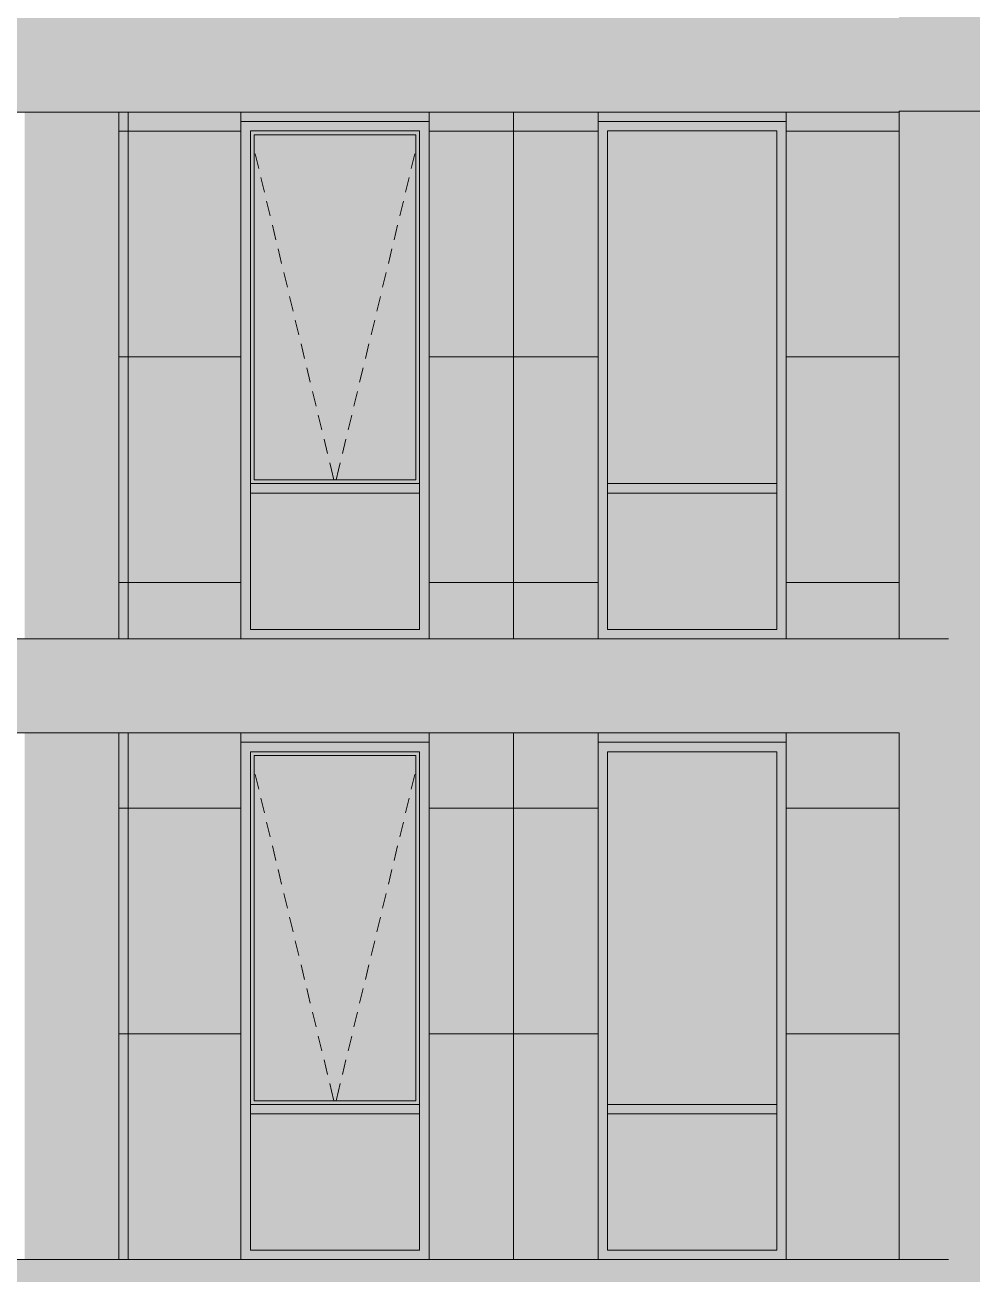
# Model space of a CAD drawing. Header units: millimetres. Extents: x 1499747 to 4230374, y -28481 to 441852.
# Drawn here: x 4146314 to 4151350, y 393752 to 400392 of the extents above; entities that cross this region are included whole.
import ezdxf

# ---------------------------------------------------------------- set-up
doc = ezdxf.new("R2010")
doc.units = ezdxf.units.MM
doc.header["$MEASUREMENT"] = 0
doc.layers.add('Чертеж и Рисунок', color=7, linetype='Continuous')

msp = doc.modelspace()

# ---------------------------------------------------------------- hatches: boundary and pattern name
at = {"layer": 'Чертеж и Рисунок', "linetype": 'Continuous', "lineweight": 0, "true_color": 0xbc9a89}
for points in [[(4150962.66994, 407478.46295), (4150962.66994, 399933.01142), (4151462.6707, 399933.01142), (4151462.6707, 407478.46295)], [(4136962.74855, 399933.01142), (4136962.74855, 399928.41141), (4150962.66994, 399928.41141), (4150962.66994, 400428.41218), (4137462.74931, 400428.41218), (4137462.74931, 399933.01142)]]:
    msp.add_hatch(color=33, dxfattribs=at).paths.add_polyline_path(points)
at = {"layer": 'Чертеж и Рисунок', "linetype": 'Continuous', "lineweight": 0, "true_color": 0xffffff}
for points in [[(4146312.76283, 397128.40713), (4146812.7636, 397128.40713), (4146812.7636, 399928.41141), (4146312.76283, 399928.41141)], [(4146812.7636, 399928.41141), (4146812.7636, 397128.40713), (4147462.76459, 397128.40713), (4147462.76459, 399878.41134), (4148462.76612, 399878.41134), (4148462.76612, 397128.40713), (4149362.66749, 397128.40713), (4149362.66749, 399878.41134), (4150362.66902, 399878.41134), (4150362.66902, 397128.40713), (4150962.66994, 397128.40713), (4150962.66994, 399928.41141)], [(4150962.66994, 399933.01142), (4150962.66994, 373528.37108), (4151462.6707, 373528.37108), (4151462.6707, 399933.01142)], [(4136962.74855, 397128.40713), (4136962.74855, 396628.40637), (4150962.66994, 396628.40637), (4150962.66994, 397128.40713)], [(4146312.76283, 393828.40209), (4146812.7636, 393828.40209), (4146812.7636, 396628.40637), (4146312.76283, 396628.40637)], [(4146812.7636, 396628.40637), (4146812.7636, 393828.40209), (4147462.76459, 393828.40209), (4147462.76459, 396578.40629), (4148462.76612, 396578.40629), (4148462.76612, 393828.40209), (4149362.66749, 393828.40209), (4149362.66749, 396578.40629), (4150362.66902, 396578.40629), (4150362.66902, 393828.40209), (4150962.66994, 393828.40209), (4150962.66994, 396628.40637)], [(4136962.74855, 393828.40209), (4136962.74855, 393328.40133), (4150962.66994, 393328.40133), (4150962.66994, 393828.40209)]]:
    msp.add_hatch(color=7, dxfattribs=at).paths.add_polyline_path(points)
at = {"layer": 'Чертеж и Рисунок', "linetype": 'Continuous', "lineweight": 0, "true_color": 0x2e2e2e}
for points in [[(4147462.76459, 399528.4108), (4147512.76467, 399528.4108), (4147512.76467, 399828.41126), (4147462.76459, 399878.41134)], [(4147962.76536, 399878.41134), (4147462.76459, 399878.41134), (4147512.76467, 399828.41126), (4147962.76536, 399828.41126)], [(4147962.76536, 399878.41134), (4147962.76536, 399828.41126), (4148412.76604, 399828.41126), (4148462.76612, 399878.41134)], [(4148462.76612, 399528.4108), (4148462.76612, 399878.41134), (4148412.76604, 399828.41126), (4148412.76604, 399528.4108)], [(4149862.66826, 399878.41134), (4149362.66749, 399878.41134), (4149412.66757, 399828.41126), (4149862.66826, 399828.41126)], [(4149362.66749, 399528.4108), (4149412.66757, 399528.4108), (4149412.66757, 399828.41126), (4149362.66749, 399878.41134)], [(4149862.66826, 399878.41134), (4149862.66826, 399828.41126), (4150312.66895, 399828.41126), (4150362.66902, 399878.41134)], [(4150362.66902, 399528.4108), (4150362.66902, 399878.41134), (4150312.66895, 399828.41126), (4150312.66895, 399528.4108)], [(4147462.76459, 398128.40866), (4147512.76467, 398128.40866), (4147512.76467, 399528.4108), (4147462.76459, 399528.4108)], [(4148462.76612, 398128.40866), (4148462.76612, 399528.4108), (4148412.76604, 399528.4108), (4148412.76604, 398128.40866)], [(4149362.66749, 398128.40866), (4149412.66757, 398128.40866), (4149412.66757, 399528.4108), (4149362.66749, 399528.4108)], [(4150362.66902, 398128.40866), (4150362.66902, 399528.4108), (4150312.66895, 399528.4108), (4150312.66895, 398128.40866)], [(4147462.76459, 397928.40836), (4147512.76467, 397928.40836), (4147512.76467, 398128.40866), (4147462.76459, 398128.40866)], [(4148462.76612, 397928.40836), (4148462.76612, 398128.40866), (4148412.76604, 398128.40866), (4148412.76604, 397928.40836)], [(4149362.66749, 397928.40836), (4149412.66757, 397928.40836), (4149412.66757, 398128.40866), (4149362.66749, 398128.40866)], [(4150362.66902, 397928.40836), (4150362.66902, 398128.40866), (4150312.66895, 398128.40866), (4150312.66895, 397928.40836)], [(4147462.76459, 397928.40836), (4147462.76459, 397128.40713), (4147512.76467, 397178.40721), (4147512.76467, 397928.40836)], [(4147512.76467, 397953.40839), (4147512.76467, 397903.40832), (4147962.76536, 397903.40832), (4147962.76536, 397953.40839)], [(4147962.76536, 397953.40839), (4147962.76536, 397903.40832), (4148412.76604, 397903.40832), (4148412.76604, 397953.40839)], [(4148462.76612, 397928.40836), (4148412.76604, 397928.40836), (4148412.76604, 397178.40721), (4148462.76612, 397128.40713)], [(4149362.66749, 397928.40836), (4149362.66749, 397128.40713), (4149412.66757, 397178.40721), (4149412.66757, 397928.40836)], [(4149412.66757, 397903.40832), (4149862.66826, 397903.40832), (4149862.66826, 397953.40839), (4149412.66757, 397953.40839)], [(4149862.66826, 397953.40839), (4149862.66826, 397903.40832), (4150312.66895, 397903.40832), (4150312.66895, 397953.40839)], [(4150362.66902, 397928.40836), (4150312.66895, 397928.40836), (4150312.66895, 397178.40721), (4150362.66902, 397128.40713)], [(4147462.76459, 397128.40713), (4147962.76536, 397128.40713), (4147962.76536, 397178.40721), (4147512.76467, 397178.40721)], [(4147962.76536, 397128.40713), (4148462.76612, 397128.40713), (4148412.76604, 397178.40721), (4147962.76536, 397178.40721)], [(4149862.66826, 397128.40713), (4149862.66826, 397178.40721), (4149412.66757, 397178.40721), (4149362.66749, 397128.40713)], [(4149862.66826, 397128.40713), (4150362.66902, 397128.40713), (4150312.66895, 397178.40721), (4149862.66826, 397178.40721)], [(4147462.76459, 396228.40576), (4147512.76467, 396228.40576), (4147512.76467, 396528.40622), (4147462.76459, 396578.40629)], [(4147962.76536, 396578.40629), (4147462.76459, 396578.40629), (4147512.76467, 396528.40622), (4147962.76536, 396528.40622)], [(4147962.76536, 396578.40629), (4147962.76536, 396528.40622), (4148412.76604, 396528.40622), (4148462.76612, 396578.40629)], [(4148462.76612, 396228.40576), (4148462.76612, 396578.40629), (4148412.76604, 396528.40622), (4148412.76604, 396228.40576)], [(4149862.66826, 396578.40629), (4149362.66749, 396578.40629), (4149412.66757, 396528.40622), (4149862.66826, 396528.40622)], [(4149362.66749, 396228.40576), (4149412.66757, 396228.40576), (4149412.66757, 396528.40622), (4149362.66749, 396578.40629)], [(4149862.66826, 396578.40629), (4149862.66826, 396528.40622), (4150312.66895, 396528.40622), (4150362.66902, 396578.40629)], [(4150362.66902, 396228.40576), (4150362.66902, 396578.40629), (4150312.66895, 396528.40622), (4150312.66895, 396228.40576)], [(4147462.76459, 394828.40362), (4147512.76467, 394828.40362), (4147512.76467, 396228.40576), (4147462.76459, 396228.40576)], [(4148462.76612, 394828.40362), (4148462.76612, 396228.40576), (4148412.76604, 396228.40576), (4148412.76604, 394828.40362)], [(4149362.66749, 394828.40362), (4149412.66757, 394828.40362), (4149412.66757, 396228.40576), (4149362.66749, 396228.40576)], [(4150362.66902, 394828.40362), (4150362.66902, 396228.40576), (4150312.66895, 396228.40576), (4150312.66895, 394828.40362)], [(4147462.76459, 394628.40332), (4147512.76467, 394628.40332), (4147512.76467, 394828.40362), (4147462.76459, 394828.40362)], [(4148462.76612, 394628.40332), (4148462.76612, 394828.40362), (4148412.76604, 394828.40362), (4148412.76604, 394628.40332)], [(4149362.66749, 394628.40332), (4149412.66757, 394628.40332), (4149412.66757, 394828.40362), (4149362.66749, 394828.40362)], [(4150362.66902, 394628.40332), (4150362.66902, 394828.40362), (4150312.66895, 394828.40362), (4150312.66895, 394628.40332)], [(4147462.76459, 394628.40332), (4147462.76459, 393828.40209), (4147512.76467, 393878.40217), (4147512.76467, 394628.40332)], [(4147512.76467, 394603.40328), (4147962.76536, 394603.40328), (4147962.76536, 394653.40335), (4147512.76467, 394653.40335)], [(4147962.76536, 394653.40335), (4147962.76536, 394603.40328), (4148412.76604, 394603.40328), (4148412.76604, 394653.40335)], [(4148462.76612, 394628.40332), (4148412.76604, 394628.40332), (4148412.76604, 393878.40217), (4148462.76612, 393828.40209)], [(4149362.66749, 394628.40332), (4149362.66749, 393828.40209), (4149412.66757, 393878.40217), (4149412.66757, 394628.40332)], [(4149412.66757, 394603.40328), (4149862.66826, 394603.40328), (4149862.66826, 394653.40335), (4149412.66757, 394653.40335)], [(4149862.66826, 394653.40335), (4149862.66826, 394603.40328), (4150312.66895, 394603.40328), (4150312.66895, 394653.40335)], [(4150362.66902, 394628.40332), (4150312.66895, 394628.40332), (4150312.66895, 393878.40217), (4150362.66902, 393828.40209)], [(4147462.76459, 393828.40209), (4147962.76536, 393828.40209), (4147962.76536, 393878.40217), (4147512.76467, 393878.40217)], [(4147962.76536, 393828.40209), (4148462.76612, 393828.40209), (4148412.76604, 393878.40217), (4147962.76536, 393878.40217)], [(4149862.66826, 393828.40209), (4149862.66826, 393878.40217), (4149412.66757, 393878.40217), (4149362.66749, 393828.40209)], [(4149862.66826, 393828.40209), (4150362.66902, 393828.40209), (4150312.66895, 393878.40217), (4149862.66826, 393878.40217)]]:
    msp.add_hatch(color=250, dxfattribs=at).paths.add_polyline_path(points)
at = {"layer": 'Чертеж и Рисунок', "linetype": 'Continuous', "lineweight": 0, "true_color": 0xf7fdff}
for points in [[(4147512.76467, 399828.41126), (4147512.76467, 397953.40839), (4147532.7647, 397973.40843), (4147532.7647, 399808.41123)], [(4148412.76604, 399828.41126), (4147512.76467, 399828.41126), (4147532.7647, 399808.41123), (4148392.76601, 399808.41123)], [(4148412.76604, 397953.40839), (4148412.76604, 399828.41126), (4148392.76601, 399808.41123), (4148392.76601, 397973.40843)], [(4147512.76467, 397953.40839), (4148412.76604, 397953.40839), (4148392.76601, 397973.40843), (4147532.7647, 397973.40843)], [(4147512.76467, 396528.40622), (4147512.76467, 394653.40335), (4147532.7647, 394673.40338), (4147532.7647, 396508.40619)], [(4148412.76604, 396528.40622), (4147512.76467, 396528.40622), (4147532.7647, 396508.40619), (4148392.76601, 396508.40619)], [(4148412.76604, 394653.40335), (4148412.76604, 396528.40622), (4148392.76601, 396508.40619), (4148392.76601, 394673.40338)], [(4147512.76467, 394653.40335), (4148412.76604, 394653.40335), (4148392.76601, 394673.40338), (4147532.7647, 394673.40338)]]:
    msp.add_hatch(color=7, dxfattribs=at).paths.add_polyline_path(points)
at = {"layer": 'Чертеж и Рисунок', "linetype": 'Continuous', "lineweight": 0, "true_color": 0x84adf9}
for points in [[(4147532.7647, 399808.41123), (4147532.7647, 397973.40843), (4148392.76601, 397973.40843), (4148392.76601, 399808.41123)], [(4149412.66757, 397953.40839), (4150312.66895, 397953.40839), (4150312.66895, 398128.40866), (4150312.66895, 399828.41126), (4149412.66757, 399828.41126)], [(4147512.76467, 397903.40832), (4147512.76467, 397178.40721), (4148412.76604, 397178.40721), (4148412.76604, 397903.40832)], [(4149412.66757, 397903.40832), (4149412.66757, 397178.40721), (4150312.66895, 397178.40721), (4150312.66895, 397903.40832)], [(4149412.66757, 394653.40335), (4150312.66895, 394653.40335), (4150312.66895, 396228.40576), (4150312.66895, 396528.40622), (4149412.66757, 396528.40622)], [(4147532.7647, 394673.40338), (4148392.76601, 394673.40338), (4148392.76601, 396508.40619), (4147532.7647, 396508.40619)], [(4147512.76467, 393878.40217), (4148412.76604, 393878.40217), (4148412.76604, 394603.40328), (4147512.76467, 394603.40328)], [(4149412.66757, 394603.40328), (4149412.66757, 393878.40217), (4150312.66895, 393878.40217), (4150312.66895, 394603.40328)]]:
    msp.add_hatch(color=161, dxfattribs=at).paths.add_polyline_path(points)

# ---------------------------------------------------------------- linework, layer by layer
at = {"layer": 'Чертеж и Рисунок', "color": 7, "linetype": 'Continuous', "lineweight": 5}
for points in [[(4136962.74855, 399928.41141), (4150962.66994, 399928.41141)], [(4146812.7636, 397128.40713), (4146812.7636, 399928.41141)], [(4150962.66994, 399928.41141), (4150962.66994, 399933.01142)], [(4150962.66994, 399933.01142), (4151462.6707, 399933.01142)], [(4150962.66994, 399928.41141), (4150962.66994, 399933.01142)], [(4150962.66994, 397128.40713), (4150962.66994, 399928.41141)], [(4147462.76459, 397128.40713), (4147462.76459, 399878.41134)], [(4147462.76459, 399878.41134), (4148462.76612, 399878.41134)], [(4149362.66749, 399878.41134), (4150362.66902, 399878.41134)], [(4150362.66902, 399878.41134), (4150362.66902, 397128.40713)], [(4147512.76467, 399528.4108), (4147512.76467, 399828.41126)], [(4147512.76467, 399828.41126), (4147962.76536, 399828.41126)], [(4147532.7647, 399808.41123), (4147532.7647, 397973.40843)], [(4148392.76601, 399808.41123), (4147532.7647, 399808.41123)], [(4147962.76536, 399828.41126), (4148412.76604, 399828.41126)], [(4148392.76601, 397973.40843), (4148392.76601, 399808.41123)], [(4148412.76604, 399528.4108), (4148412.76604, 399828.41126)], [(4149412.66757, 399828.41126), (4149862.66826, 399828.41126)], [(4149412.66757, 399528.4108), (4149412.66757, 399828.41126)], [(4149862.66826, 399828.41126), (4150312.66895, 399828.41126)], [(4150312.66895, 399528.4108), (4150312.66895, 399828.41126)], [(4147512.76467, 398128.40866), (4147512.76467, 399528.4108)], [(4148412.76604, 398128.40866), (4148412.76604, 399528.4108)], [(4149412.66757, 398128.40866), (4149412.66757, 399528.4108)], [(4150312.66895, 398128.40866), (4150312.66895, 399528.4108)], [(4147512.76467, 397953.40839), (4147512.76467, 398128.40866)], [(4148412.76604, 397953.40839), (4148412.76604, 398128.40866)], [(4149412.66757, 397953.40839), (4149412.66757, 398128.40866)], [(4150312.66895, 397953.40839), (4150312.66895, 398128.40866)], [(4147512.76467, 397928.40836), (4147512.76467, 397953.40839)], [(4147962.76536, 397953.40839), (4147512.76467, 397953.40839)], [(4147512.76467, 397903.40832), (4147512.76467, 397928.40836)], [(4147532.7647, 397973.40843), (4148392.76601, 397973.40843)], [(4148412.76604, 397953.40839), (4147962.76536, 397953.40839)], [(4148412.76604, 397928.40836), (4148412.76604, 397953.40839)], [(4148412.76604, 397903.40832), (4148412.76604, 397928.40836)], [(4149862.66826, 397953.40839), (4149412.66757, 397953.40839)], [(4149412.66757, 397928.40836), (4149412.66757, 397953.40839)], [(4149412.66757, 397903.40832), (4149412.66757, 397928.40836)], [(4150312.66895, 397953.40839), (4149862.66826, 397953.40839)], [(4150312.66895, 397928.40836), (4150312.66895, 397953.40839)], [(4150312.66895, 397903.40832), (4150312.66895, 397928.40836)], [(4147512.76467, 397178.40721), (4147512.76467, 397903.40832)], [(4147962.76536, 397903.40832), (4147512.76467, 397903.40832)], [(4148412.76604, 397903.40832), (4147962.76536, 397903.40832)], [(4148412.76604, 397178.40721), (4148412.76604, 397903.40832)], [(4149862.66826, 397903.40832), (4149412.66757, 397903.40832)], [(4149412.66757, 397178.40721), (4149412.66757, 397903.40832)], [(4150312.66895, 397903.40832), (4149862.66826, 397903.40832)], [(4150312.66895, 397178.40721), (4150312.66895, 397903.40832)], [(4136962.74855, 397128.40713), (4150962.66994, 397128.40713)], [(4147962.76536, 397178.40721), (4147512.76467, 397178.40721)], [(4148412.76604, 397178.40721), (4147962.76536, 397178.40721)], [(4149862.66826, 397178.40721), (4149412.66757, 397178.40721)], [(4150312.66895, 397178.40721), (4149862.66826, 397178.40721)], [(4136962.74855, 396628.40637), (4150962.66994, 396628.40637)], [(4146812.7636, 393828.40209), (4146812.7636, 396628.40637)], [(4150962.66994, 393828.40209), (4150962.66994, 396628.40637)], [(4147462.76459, 393828.40209), (4147462.76459, 396578.40629)], [(4147462.76459, 396578.40629), (4148462.76612, 396578.40629)], [(4147512.76467, 396228.40576), (4147512.76467, 396528.40622)], [(4147512.76467, 396528.40622), (4147962.76536, 396528.40622)], [(4147962.76536, 396528.40622), (4148412.76604, 396528.40622)], [(4148412.76604, 396228.40576), (4148412.76604, 396528.40622)], [(4149362.66749, 396578.40629), (4150362.66902, 396578.40629)], [(4149412.66757, 396528.40622), (4149862.66826, 396528.40622)], [(4149412.66757, 396228.40576), (4149412.66757, 396528.40622)], [(4149862.66826, 396528.40622), (4150312.66895, 396528.40622)], [(4150312.66895, 396228.40576), (4150312.66895, 396528.40622)], [(4150362.66902, 396578.40629), (4150362.66902, 393828.40209)], [(4147532.7647, 396508.40619), (4147532.7647, 394673.40338)], [(4148392.76601, 396508.40619), (4147532.7647, 396508.40619)], [(4148392.76601, 394673.40338), (4148392.76601, 396508.40619)], [(4147512.76467, 394828.40362), (4147512.76467, 396228.40576)], [(4148412.76604, 394828.40362), (4148412.76604, 396228.40576)], [(4149412.66757, 394828.40362), (4149412.66757, 396228.40576)], [(4150312.66895, 394828.40362), (4150312.66895, 396228.40576)], [(4147512.76467, 394653.40335), (4147512.76467, 394828.40362)], [(4148412.76604, 394653.40335), (4148412.76604, 394828.40362)], [(4149412.66757, 394653.40335), (4149412.66757, 394828.40362)], [(4150312.66895, 394653.40335), (4150312.66895, 394828.40362)], [(4147532.7647, 394673.40338), (4148392.76601, 394673.40338)], [(4147512.76467, 394628.40332), (4147512.76467, 394653.40335)], [(4147962.76536, 394653.40335), (4147512.76467, 394653.40335)], [(4147512.76467, 394603.40328), (4147512.76467, 394628.40332)], [(4147512.76467, 393878.40217), (4147512.76467, 394603.40328)], [(4147962.76536, 394603.40328), (4147512.76467, 394603.40328)], [(4148412.76604, 394653.40335), (4147962.76536, 394653.40335)], [(4148412.76604, 394603.40328), (4147962.76536, 394603.40328)], [(4148412.76604, 394628.40332), (4148412.76604, 394653.40335)], [(4148412.76604, 394603.40328), (4148412.76604, 394628.40332)], [(4148412.76604, 393878.40217), (4148412.76604, 394603.40328)], [(4149862.66826, 394653.40335), (4149412.66757, 394653.40335)], [(4149412.66757, 394628.40332), (4149412.66757, 394653.40335)], [(4149412.66757, 394603.40328), (4149412.66757, 394628.40332)], [(4149862.66826, 394603.40328), (4149412.66757, 394603.40328)], [(4149412.66757, 393878.40217), (4149412.66757, 394603.40328)], [(4150312.66895, 394653.40335), (4149862.66826, 394653.40335)], [(4150312.66895, 394603.40328), (4149862.66826, 394603.40328)], [(4150312.66895, 394628.40332), (4150312.66895, 394653.40335)], [(4150312.66895, 394603.40328), (4150312.66895, 394628.40332)], [(4150312.66895, 393878.40217), (4150312.66895, 394603.40328)], [(4147962.76536, 393878.40217), (4147512.76467, 393878.40217)], [(4148412.76604, 393878.40217), (4147962.76536, 393878.40217)], [(4149862.66826, 393878.40217), (4149412.66757, 393878.40217)], [(4150312.66895, 393878.40217), (4149862.66826, 393878.40217)], [(4136962.74855, 393828.40209), (4150962.66994, 393828.40209)]]:
    msp.add_lwpolyline(points, dxfattribs=at)
at = {"layer": 'Чертеж и Рисунок', "color": 253, "linetype": 'Continuous', "lineweight": 5, "true_color": 0xaaaaaa}
for points in [[(4146862.56367, 399928.41141), (4146862.56367, 397128.40713)], [(4147462.76459, 399928.41141), (4147462.76459, 397128.40713)], [(4148462.76612, 399928.41141), (4148462.76612, 397128.40713)], [(4148912.76681, 399928.41141), (4148912.76681, 397128.40713)], [(4149362.66749, 399928.41141), (4149362.66749, 397128.40713)], [(4150362.76902, 399928.41141), (4150362.76902, 397128.40713)], [(4146812.7636, 399828.01126), (4147462.76459, 399828.01126)], [(4148462.76612, 399828.01126), (4149362.66749, 399828.01126)], [(4149362.66749, 399828.01126), (4149362.76749, 399828.01126)], [(4150362.76902, 399828.01126), (4150962.66994, 399828.01126)], [(4146812.7636, 398628.00943), (4147462.76459, 398628.00943)], [(4148462.76612, 398628.00943), (4149362.66749, 398628.00943)], [(4149362.66749, 398628.00943), (4149362.76749, 398628.00943)], [(4150362.76902, 398628.00943), (4150962.66994, 398628.00943)], [(4146812.7636, 397428.00759), (4147462.76459, 397428.00759)], [(4148462.76612, 397428.00759), (4149362.66749, 397428.00759)], [(4149362.66749, 397428.00759), (4149362.76749, 397428.00759)], [(4150362.76902, 397428.00759), (4150962.66994, 397428.00759)], [(4146862.56367, 396628.40637), (4146862.56367, 393828.40209)], [(4147462.76459, 396628.40637), (4147462.76459, 393828.40209)], [(4148462.76612, 396628.40637), (4148462.76612, 393828.40209)], [(4148912.76681, 396628.40637), (4148912.76681, 393828.40209)], [(4149362.66749, 396628.40637), (4149362.66749, 393828.40209)], [(4150362.76902, 396628.40637), (4150362.76902, 393828.40209)], [(4146812.7636, 396228.00576), (4147462.76459, 396228.00576)], [(4148462.76612, 396228.00576), (4149362.66749, 396228.00576)], [(4149362.66749, 396228.00576), (4149362.76749, 396228.00576)], [(4150362.76902, 396228.00576), (4150962.66994, 396228.00576)], [(4146812.7636, 395028.00393), (4147462.76459, 395028.00393)], [(4148462.76612, 395028.00393), (4149362.66749, 395028.00393)], [(4149362.66749, 395028.00393), (4149362.76749, 395028.00393)], [(4150362.76902, 395028.00393), (4150962.66994, 395028.00393)]]:
    msp.add_lwpolyline(points, dxfattribs=at)
at = {"layer": 'Чертеж и Рисунок', "color": 23, "linetype": 'Continuous', "lineweight": 5, "true_color": 0xbf8080}
for points in [[(4147538.26471, 399707.11107), (4147557.06474, 399629.31096)], [(4148387.266, 399707.11107), (4148368.56598, 399629.31096)], [(4147568.76475, 399580.71088), (4147587.56478, 399502.91076)], [(4148356.76596, 399580.71088), (4148338.06593, 399502.91076)], [(4147599.2648, 399454.31069), (4147618.06483, 399376.61057)], [(4148326.26591, 399454.31069), (4148307.56588, 399376.61057)], [(4147629.86485, 399328.01049), (4147648.56488, 399250.21038)], [(4148295.76586, 399328.01049), (4148277.06584, 399250.21038)], [(4147660.36489, 399201.6103), (4147679.06492, 399123.81018)], [(4148265.26582, 399201.6103), (4148246.56579, 399123.81018)], [(4147690.86494, 399075.21011), (4147709.56497, 398997.50999)], [(4148234.76577, 399075.21011), (4148215.96574, 398997.50999)], [(4147721.36499, 398948.80992), (4147740.06502, 398871.1098)], [(4148204.26572, 398948.80992), (4148185.4657, 398871.1098)], [(4147751.86503, 398822.50972), (4147770.56506, 398744.7096)], [(4148173.76568, 398822.50972), (4148154.96565, 398744.7096)], [(4147782.36508, 398696.10953), (4147801.06511, 398618.30941)], [(4148143.26563, 398696.10953), (4148124.4656, 398618.30941)], [(4147812.86513, 398569.70934), (4147831.56515, 398492.00922)], [(4148112.76558, 398569.70934), (4148093.96556, 398492.00922)], [(4147843.36517, 398443.40914), (4147862.0652, 398365.60902)], [(4148082.26554, 398443.40914), (4148063.46551, 398365.60902)], [(4147873.86522, 398317.00895), (4147892.56525, 398239.20883)], [(4148051.76549, 398317.00895), (4148032.96546, 398239.20883)], [(4147904.36527, 398190.60876), (4147923.16529, 398112.90864)], [(4148021.26544, 398190.60876), (4148002.46542, 398112.90864)], [(4147934.86531, 398064.30856), (4147944.06533, 398026.20851)], [(4147990.7654, 398064.30856), (4147981.56538, 398026.20851)], [(4147944.06533, 398026.20851), (4147956.76535, 397973.40843)], [(4147981.56538, 398026.20851), (4147968.86536, 397973.40843)], [(4147538.26471, 396407.10603), (4147557.06474, 396329.30591)], [(4148387.266, 396407.10603), (4148368.56598, 396329.30591)], [(4147568.76475, 396280.70584), (4147587.56478, 396202.90572)], [(4148356.76596, 396280.70584), (4148338.06593, 396202.90572)], [(4147599.2648, 396154.30565), (4147618.06483, 396076.60553)], [(4148326.26591, 396154.30565), (4148307.56588, 396076.60553)], [(4147629.86485, 396028.00545), (4147648.56488, 395950.20533)], [(4148295.76586, 396028.00545), (4148277.06584, 395950.20533)], [(4147660.36489, 395901.60526), (4147679.06492, 395823.80514)], [(4148265.26582, 395901.60526), (4148246.56579, 395823.80514)], [(4147690.86494, 395775.20507), (4147709.56497, 395697.50495)], [(4148234.76577, 395775.20507), (4148215.96574, 395697.50495)], [(4147721.36499, 395648.80487), (4147740.06502, 395571.10476)], [(4148204.26572, 395648.80487), (4148185.4657, 395571.10476)], [(4147751.86503, 395522.50468), (4147770.56506, 395444.70456)], [(4148173.76568, 395522.50468), (4148154.96565, 395444.70456)], [(4147782.36508, 395396.10449), (4147801.06511, 395318.30437)], [(4148143.26563, 395396.10449), (4148124.4656, 395318.30437)], [(4147812.86513, 395269.70429), (4147831.56515, 395192.00418)], [(4148112.76558, 395269.70429), (4148093.96556, 395192.00418)], [(4147843.36517, 395143.4041), (4147862.0652, 395065.60398)], [(4148082.26554, 395143.4041), (4148063.46551, 395065.60398)], [(4147873.86522, 395017.00391), (4147892.56525, 394939.20379)], [(4148051.76549, 395017.00391), (4148032.96546, 394939.20379)], [(4147904.36527, 394890.60372), (4147923.16529, 394812.9036)], [(4148021.26544, 394890.60372), (4148002.46542, 394812.9036)], [(4147934.86531, 394764.30352), (4147944.06533, 394726.20346)], [(4147990.7654, 394764.30352), (4147981.56538, 394726.20346)], [(4147944.06533, 394726.20346), (4147956.76535, 394673.40338)], [(4147981.56538, 394726.20346), (4147968.86536, 394673.40338)]]:
    msp.add_lwpolyline(points, dxfattribs=at)
at = {"layer": 'Чертеж и Рисунок', "color": 1, "linetype": 'Continuous', "lineweight": 0}
for points in [[(4146321.26285, 397128.40713), (4146850.46366, 397128.40713)], [(4147062.16398, 397128.40713), (4147203.26419, 397128.40713)], [(4147414.96452, 397128.40713), (4147944.06533, 397128.40713)], [(4148155.76565, 397128.40713), (4148296.86587, 397128.40713)], [(4148508.56619, 397128.40713), (4149037.667, 397128.40713)], [(4149249.36732, 397128.40713), (4149390.46754, 397128.40713)], [(4149602.16786, 397128.40713), (4150131.26867, 397128.40713)], [(4150342.96899, 397128.40713), (4150484.06921, 397128.40713)], [(4150695.76953, 397128.40713), (4151224.97034, 397128.40713)], [(4146321.26285, 393828.40209), (4146850.46366, 393828.40209)], [(4147062.16398, 393828.40209), (4147203.26419, 393828.40209)], [(4147414.96452, 393828.40209), (4147944.06533, 393828.40209)], [(4148155.76565, 393828.40209), (4148296.86587, 393828.40209)], [(4148508.56619, 393828.40209), (4149037.667, 393828.40209)], [(4149249.36732, 393828.40209), (4149390.46754, 393828.40209)], [(4149602.16786, 393828.40209), (4150131.26867, 393828.40209)], [(4150342.96899, 393828.40209), (4150484.06921, 393828.40209)], [(4150695.76953, 393828.40209), (4151224.97034, 393828.40209)]]:
    msp.add_lwpolyline(points, dxfattribs=at)

doc.saveas('drawing.dxf')
